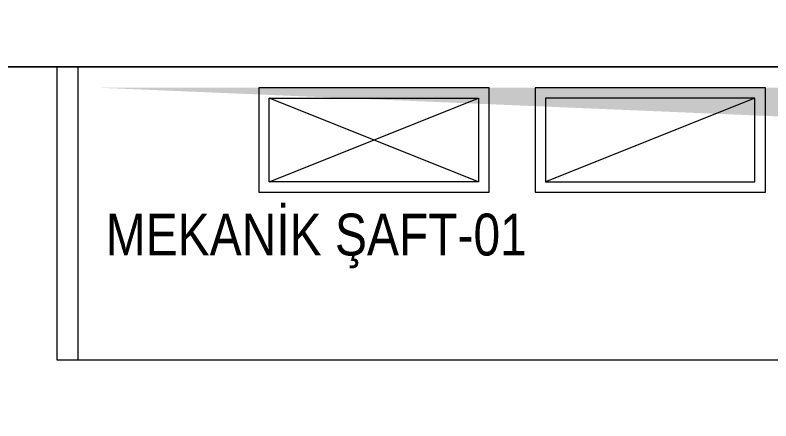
# Model space of a CAD drawing. Extents: x -1417 to 34975, y -245 to 8298.
# Drawn here: x 3040.8 to 3221.3, y 3457.9 to 3554.9 of the extents above; entities that cross this region are included whole.
import ezdxf

# ---------------------------------------------------------------- set-up
doc = ezdxf.new("R2010")
doc.units = 0
for name, color, linetype, lineweight in [('00', 9, 'Continuous', 9), ('01', 9, 'Continuous', 9), ('06D', 9, 'Continuous', 9), ('09D', 9, 'Continuous', 9), ('21', 9, 'Continuous', 9)]:
    doc.layers.add(name, color=color, linetype=linetype, lineweight=lineweight)
doc.styles.add('MuuM_TEXT-STANDART', font='ARIALN.TTF')

msp = doc.modelspace()

# ---------------------------------------------------------------- linework, layer by layer
at = {"layer": '00'}
msp.add_lwpolyline([(2800.84, 3405), (2800.84, 3542.5), (2820.84, 3542.5), (2820.84, 3472.5), (3030.84, 3472.5), (3030.84, 3542.5), (3050.84, 3542.5), (3050.84, 3472.5), (3435.84, 3472.5), (3435.84, 3542.5), (3400.84, 3542.5), (3400.84, 3557.5), (3402.84, 3557.5), (3402.84, 3557.5), (3402.84, 3557.5), (3402.84, 3557.5), (3475.84, 3557.5), (3475.84, 3542.5)], dxfattribs=at)
at = {"layer": '01'}
for points in [[(2800.84, 3542.5), (2800.84, 3892.5), (3400.84, 3892.5), (3400.84, 3852.5), (2850.84, 3852.5), (2850.84, 3582.5), (3400.84, 3582.5), (3400.84, 3542.5)], [(3400.84, 3892.5), (2800.84, 3892.5), (2800.84, 3542.5), (3400.84, 3542.5), (3400.84, 3582.5), (2850.84, 3582.5), (2850.84, 3852.5), (3400.84, 3852.5)]]:
    msp.add_lwpolyline(points, close=True, dxfattribs=at)
at = {"layer": '06D'}
for points in [[(3055.84, 3472.5), (3435.84, 3472.5), (3435.84, 3542.5), (3055.84, 3542.5)], [(3099.03, 3512.5), (3154.03, 3512.5), (3154.03, 3537.5), (3099.03, 3537.5)], [(3165.03, 3512.5), (3220.03, 3512.5), (3220.03, 3537.5), (3165.03, 3537.5)], [(3151.53, 3515), (3101.53, 3515), (3101.53, 3535), (3151.53, 3535)], [(3217.53, 3535), (3167.53, 3535), (3167.53, 3515), (3217.53, 3515)]]:
    msp.add_lwpolyline(points, close=True, dxfattribs=at)
for points in [[(3101.53, 3515), (3151.53, 3535)], [(3151.53, 3515), (3101.53, 3535)], [(3217.53, 3535), (3167.53, 3515)]]:
    msp.add_lwpolyline(points, dxfattribs=at)
at = {"layer": '09D'}
msp.add_solid([(3430.84, 3479.05), (3430.84, 3537.5), (3415.84, 3522.5), (3060.84, 3537.5)], dxfattribs=at)

# ---------------------------------------------------------------- texts
at = {"layer": '21', "style": 'MuuM_TEXT-STANDART'}
msp.add_text('MEKANİK ŞAFT-01', height=10, dxfattribs=at).set_placement((3062.49, 3497.41))

doc.saveas('drawing.dxf')
